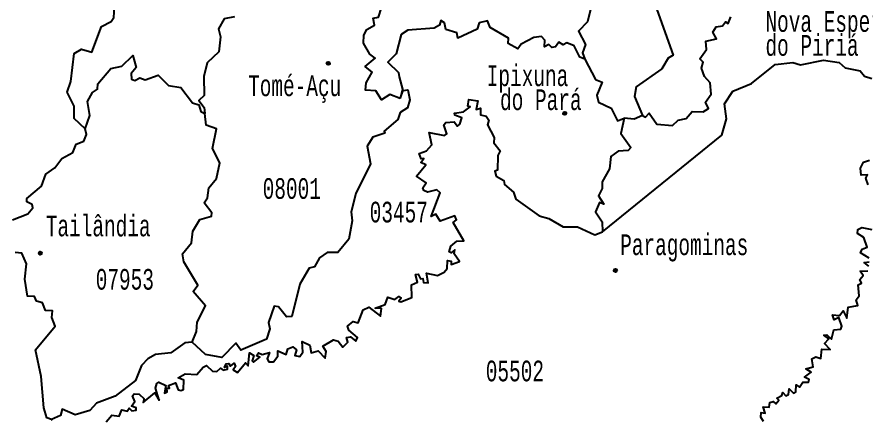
# Model space of a CAD drawing. Header units: millimetres. Extents: x 9851 to 10267, y 23387 to 23778.
# Drawn here: x 10100.57 to 10124.22, y 23690.68 to 23701.9 of the extents above; entities that cross this region are included whole.
import ezdxf
from ezdxf.enums import TextEntityAlignment as Align

# ---------------------------------------------------------------- set-up
doc = ezdxf.new("R2010")
doc.units = ezdxf.units.MM
doc.layers.add('3', color=7, linetype='Continuous')
doc.styles.add('MONOTXT', font='MONOTXT', dxfattribs={"height": 0.2})

# ---------------------------------------------------------------- blocks, each defined once
blk = doc.blocks.new('SEDE')
at = {"layer": '3', "color": 7, "linetype": 'Continuous'}
blk.add_circle((0, 0), 0.00451, dxfattribs=at)

msp = doc.modelspace()

# ---------------------------------------------------------------- linework, layer by layer
at = {"color": 7, "linetype": 'Continuous'}
msp.add_line((10101.552, 23690.667), (10101.532, 23690.692), dxfattribs=at)
for points in [[(10115.647, 23703.497), (10115.609, 23702.952), (10115.838, 23702.708), (10116.18, 23702.638), (10116.513, 23702.357), (10116.527, 23702.103), (10116.438, 23701.764), (10116.19, 23701.504), (10116.385, 23701.126), (10116.302, 23700.894), (10116.364, 23700.723)], [(10111.236, 23699.626), (10110.942, 23699.737), (10110.711, 23699.592), (10110.553, 23699.839), (10110.266, 23699.859), (10110.288, 23700.063), (10110.451, 23700.361), (10110.263, 23700.517), (10110.539, 23700.747), (10110.384, 23700.861), (10110.211, 23701.164), (10110.222, 23701.393), (10110.301, 23701.546), (10110.515, 23701.67), (10110.48, 23701.864), (10110.632, 23701.89), (10110.717, 23702.148), (10110.87, 23702.204), (10110.785, 23702.528), (10111.085, 23702.579)], [(10102.474, 23698.782), (10102.164, 23699.066), (10102.163, 23699.415), (10101.972, 23699.798), (10102.072, 23700.103), (10102.164, 23700.88), (10102.367, 23701), (10102.659, 23700.916), (10102.922, 23701.628), (10103.198, 23701.773), (10103.272, 23701.883), (10103.291, 23702.182)], [(10118.367, 23702.108), (10118.822, 23700.831), (10118.689, 23700.75), (10118.51, 23700.45), (10117.795, 23699.947), (10117.751, 23699.684), (10117.974, 23699.155)], [(10106.622, 23701.897), (10106.341, 23701.845), (10106.18, 23701.565), (10106.238, 23701.347), (10106.187, 23700.927), (10105.866, 23700.617), (10105.77, 23700.235), (10105.785, 23699.713), (10105.628, 23699.566), (10105.782, 23699.378), (10105.803, 23699.207)], [(10116.364, 23700.723), (10116.23, 23700.777), (10116.076, 23701.096), (10115.867, 23701.175), (10115.762, 23701.119), (10115.646, 23701.191), (10115.554, 23701.062), (10115.447, 23701.048), (10115.364, 23701.126), (10115.248, 23701.063), (10115.255, 23701.248), (10115.166, 23701.349), (10114.95, 23701.323), (10114.599, 23701.134), (10114.506, 23701.007), (10114.239, 23701.161), (10114.242, 23701.305), (10113.733, 23701.6), (10113.662, 23701.785), (10113.432, 23701.736), (10113.376, 23701.557), (10112.835, 23701.309), (10112.808, 23701.458), (10112.502, 23701.547), (10112.461, 23701.732), (10112.367, 23701.799), (10112.327, 23701.663), (10112.182, 23701.585), (10111.448, 23701.531), (10111.259, 23701.411), (10111.119, 23700.866), (10110.888, 23700.636), (10111.188, 23700.353), (10111.208, 23700.231), (10111.297, 23699.882), (10111.236, 23699.626)], [(10117.974, 23699.155), (10118.052, 23699.11), (10118.159, 23699.219), (10118.372, 23698.911), (10118.809, 23698.879), (10118.963, 23699.022), (10119.187, 23699.069), (10119.352, 23699.266), (10119.655, 23699.259), (10119.811, 23699.348), (10119.727, 23699.523), (10119.878, 23699.75), (10119.857, 23700.064), (10119.692, 23700.238), (10119.609, 23700.468), (10119.658, 23700.641), (10119.568, 23700.728), (10119.749, 23700.994), (10119.731, 23701.221), (10120.031, 23701.287), (10119.927, 23701.472), (10120.02, 23701.625), (10120.201, 23701.651), (10120.284, 23701.764), (10120.356, 23701.715), (10120.425, 23701.896)], [(10102.474, 23698.782), (10102.601, 23699.156), (10102.534, 23699.542), (10102.672, 23699.792), (10102.817, 23699.888), (10102.822, 23700.031), (10103.184, 23700.465), (10103.492, 23700.53), (10103.792, 23700.819), (10103.888, 23700.493), (10103.748, 23700.32), (10103.756, 23700.161), (10103.849, 23700.128), (10103.99, 23700.198), (10104.144, 23700.145), (10104.502, 23700.275), (10104.786, 23699.984), (10105.13, 23699.93), (10105.459, 23699.508), (10105.631, 23699.45), (10105.686, 23699.263), (10105.803, 23699.207)], [(10116.364, 23700.723), (10116.669, 23700.151), (10116.848, 23700.083), (10116.702, 23699.717), (10116.752, 23699.527), (10117.105, 23699.358), (10117.28, 23699), (10117.463, 23699.074)], [(10116.859, 23695.919), (10120.183, 23698.609), (10120.304, 23699.059), (10120.255, 23699.477), (10120.485, 23699.826), (10121.002, 23700.045), (10121.664, 23700.574), (10122.156, 23700.625), (10122.364, 23700.561), (10123.01, 23700.691), (10123.446, 23700.631), (10123.611, 23700.484), (10124.03, 23700.393), (10124.144, 23700.25), (10124.348, 23700.182)], [(10111.236, 23699.626), (10111.311, 23699.849), (10111.447, 23699.868), (10111.497, 23699.592), (10111.437, 23699.366), (10111.234, 23699.234), (10111.169, 23699.044), (10110.785, 23698.718), (10110.803, 23698.663), (10110.47, 23698.551), (10110.312, 23698.3), (10110.405, 23697.807), (10109.997, 23696.984), (10109.872, 23696.467), (10109.901, 23696.219), (10109.804, 23695.709), (10109.495, 23695.342), (10109.203, 23695.342), (10108.984, 23695.187), (10108.847, 23694.943), (10108.701, 23694.907), (10108.442, 23694.462), (10108.221, 23693.553), (10108.075, 23693.544), (10107.845, 23693.826), (10107.73, 23693.849), (10107.567, 23693.392), (10107.607, 23693.214), (10107.511, 23692.926), (10106.798, 23692.624), (10106.657, 23692.819), (10106.273, 23692.42), (10105.821, 23692.497), (10105.451, 23692.84)], [(10103.058, 23690.625), (10103.212, 23690.81), (10103.42, 23690.785), (10103.488, 23690.957), (10103.641, 23690.922), (10103.694, 23691.008), (10103.766, 23690.929), (10103.888, 23690.954), (10103.89, 23691.018), (10103.755, 23691.058), (10103.853, 23691.189), (10103.789, 23691.346), (10103.832, 23691.409), (10103.97, 23691.395), (10104.11, 23691.269), (10104.084, 23691.168), (10104.412, 23691.433), (10104.526, 23691.227), (10104.426, 23691.562), (10104.467, 23691.697), (10104.521, 23691.733), (10104.711, 23691.641), (10104.674, 23691.421), (10104.753, 23691.463), (10104.744, 23691.562), (10104.818, 23691.563), (10104.785, 23691.633), (10104.981, 23691.709), (10105.058, 23691.515), (10105.131, 23691.495), (10105.21, 23691.526), (10105.212, 23691.781), (10105.053, 23691.846), (10105.254, 23691.959), (10105.579, 23691.945), (10105.752, 23692.149), (10105.842, 23692.19), (10106.014, 23692.038), (10106.129, 23692.027), (10106.237, 23692.122), (10106.306, 23692.061), (10106.43, 23692.096), (10106.427, 23692.175), (10106.345, 23692.138), (10106.39, 23692.243), (10106.467, 23692.253), (10106.513, 23692.175), (10106.613, 23692.254), (10106.651, 23692.169), (10106.589, 23692.07), (10106.705, 23691.997), (10106.926, 23692.266), (10107.007, 23692.185), (10107.039, 23692.547), (10107.158, 23692.468), (10107.112, 23692.326), (10107.157, 23692.29), (10107.33, 23692.426), (10107.237, 23692.462), (10107.287, 23692.542), (10107.393, 23692.5), (10107.598, 23692.554), (10107.532, 23692.383), (10107.578, 23692.3), (10107.71, 23692.291), (10107.826, 23692.45), (10107.83, 23692.606), (10108.058, 23692.496), (10108.103, 23692.66), (10108.244, 23692.715), (10108.346, 23692.629), (10108.298, 23692.471), (10108.444, 23692.446), (10108.527, 23692.569), (10108.508, 23692.857), (10108.715, 23692.755), (10108.758, 23692.546), (10108.952, 23692.599), (10109.144, 23692.401), (10109.175, 23692.587), (10109.077, 23692.729), (10109.38, 23692.906), (10109.503, 23692.874), (10109.635, 23692.708), (10109.776, 23692.839), (10109.737, 23692.976), (10109.855, 23692.992), (10109.996, 23692.871), (10110.046, 23692.974), (10109.806, 23693.178), (10109.77, 23693.288), (10109.922, 23693.418), (10110.066, 23693.38), (10110.2, 23693.744), (10110.362, 23693.819), (10110.689, 23693.567), (10110.717, 23693.78), (10110.537, 23693.786), (10110.812, 23693.893), (10110.891, 23694.099), (10111.085, 23694.031), (10111.199, 23694.112), (10111.262, 23694.07), (10111.191, 23693.986), (10111.252, 23693.962), (10111.557, 23694.089), (10111.549, 23694.443), (10111.715, 23694.515), (10111.658, 23694.727), (10111.733, 23694.736), (10111.795, 23694.603), (10111.86, 23694.611), (10111.88, 23694.502), (10112.011, 23694.494), (10111.961, 23694.762), (10112.271, 23694.703), (10112.454, 23694.789), (10112.543, 23694.891), (10112.546, 23695.12), (10112.646, 23695.101), (10112.653, 23695.007), (10112.879, 23695.085), (10112.732, 23695.3), (10112.748, 23695.417), (10112.646, 23695.33), (10112.596, 23695.361), (10112.645, 23695.519), (10112.807, 23695.651), (10113.003, 23695.664), (10112.704, 23696.171), (10112.803, 23696.246), (10112.754, 23696.36), (10112.343, 23696.211), (10112.22, 23696.408), (10112.098, 23696.337), (10112.346, 23697), (10112.249, 23697.085), (10111.99, 23697.017), (10111.889, 23697.064), (10111.86, 23697.136), (10111.953, 23697.281), (10111.689, 23697.464), (10111.949, 23697.784), (10111.809, 23697.843), (10111.889, 23697.956), (10111.82, 23697.944), (10111.76, 23698.095), (10111.96, 23698.171), (10112.11, 23698.339), (10112.042, 23698.679), (10112.469, 23698.596), (10112.529, 23698.643), (10112.45, 23698.894), (10112.501, 23698.957), (10112.73, 23698.98), (10112.822, 23698.858), (10112.894, 23698.907), (10112.943, 23699.092), (10112.749, 23699.16), (10112.744, 23699.222), (10112.997, 23699.251), (10113.179, 23699.39), (10113.118, 23699.409), (10113.14, 23699.599), (10113.389, 23699.562), (10113.342, 23699.318), (10113.462, 23699.353), (10113.467, 23699.171), (10113.622, 23699.133), (10113.697, 23699.019), (10113.66, 23698.894), (10113.846, 23698.542), (10113.84, 23698.395), (10114.017, 23698.168), (10113.948, 23698.035), (10113.935, 23697.629), (10113.863, 23697.599), (10113.905, 23697.46), (10114.117, 23697.348), (10114.13, 23697.231), (10114.381, 23697.019), (10114.448, 23696.825), (10115.097, 23696.361), (10115.367, 23696.288), (10115.769, 23696.053), (10116.161, 23696.05), (10116.644, 23695.833), (10116.859, 23695.919)], [(10105.451, 23692.84), (10105.571, 23693.139), (10105.584, 23693.396), (10105.818, 23693.85), (10105.472, 23694.253), (10105.6, 23694.431), (10105.218, 23695.081), (10105.179, 23695.305), (10105.427, 23695.607), (10105.465, 23695.936), (10105.662, 23696.259), (10105.984, 23696.347), (10105.993, 23696.439), (10105.778, 23696.724), (10105.873, 23696.862), (10105.913, 23697.137), (10106.122, 23697.397), (10106.218, 23697.833), (10106.011, 23698.238), (10106.123, 23698.784), (10105.836, 23698.882), (10105.803, 23699.207)], [(10117.974, 23699.155), (10117.736, 23699.054), (10117.463, 23699.074)], [(10117.463, 23699.074), (10117.369, 23698.656), (10117.647, 23698.266), (10117.574, 23698.182), (10117.299, 23698.161), (10117.094, 23698.01), (10117.057, 23697.672), (10116.848, 23697.305), (10116.847, 23697.118), (10116.752, 23696.92), (10116.896, 23696.687), (10116.773, 23696.73), (10116.669, 23696.471), (10116.852, 23696.19), (10116.859, 23695.919)], [(10100.452, 23696.246), (10100.875, 23696.417), (10101.012, 23696.587), (10100.993, 23696.676), (10100.846, 23696.753), (10100.845, 23696.838), (10101.255, 23697.182), (10101.381, 23697.518), (10101.628, 23697.699), (10101.82, 23697.959), (10102.132, 23698.124), (10102.221, 23698.352), (10102.429, 23698.435), (10102.512, 23698.621), (10102.474, 23698.782)], [(10124.248, 23697.227), (10124.186, 23697.408), (10124.228, 23697.502), (10124.054, 23697.489), (10124.037, 23697.687), (10124.117, 23697.855), (10124.287, 23697.906)], [(10124.276, 23695.18), (10124.04, 23695.326), (10124.083, 23695.436), (10124.218, 23695.486), (10124.131, 23695.754), (10123.949, 23695.872), (10123.96, 23695.979), (10124.07, 23696.039), (10124.348, 23695.984)], [(10101.532, 23690.692), (10101.405, 23690.74), (10101.317, 23691.011), (10101.248, 23691.886), (10101.087, 23692.628), (10101.638, 23693.284), (10101.544, 23693.526), (10101.563, 23693.716), (10101.371, 23693.724), (10101.287, 23693.935), (10101.117, 23693.989), (10101.059, 23694.111), (10100.869, 23694.128), (10100.788, 23694.595), (10100.837, 23695.021), (10100.707, 23695.316), (10100.525, 23695.343)], [(10124.266, 23694.961), (10124.138, 23695.065), (10124.277, 23695.079)], [(10121.338, 23690.637), (10121.26, 23690.751), (10121.275, 23690.885), (10121.385, 23690.864), (10121.332, 23691.044), (10121.494, 23691.03), (10121.515, 23691.16), (10121.605, 23691.19), (10121.682, 23691.125), (10121.764, 23691.226), (10121.712, 23691.287), (10121.851, 23691.356), (10121.877, 23691.443), (10121.962, 23691.348), (10122.035, 23691.383), (10122.051, 23691.544), (10122.175, 23691.421), (10122.24, 23691.458), (10122.248, 23691.651), (10122.339, 23691.588), (10122.435, 23691.725), (10122.592, 23691.73), (10122.612, 23691.8), (10122.478, 23691.871), (10122.661, 23692.004), (10122.516, 23692.105), (10122.716, 23692.159), (10122.682, 23692.378), (10122.796, 23692.434), (10122.934, 23692.388), (10122.963, 23692.647), (10123.195, 23692.636), (10123.035, 23692.806), (10123.155, 23692.932), (10123.019, 23693.039), (10123.1, 23693.047), (10123.232, 23692.924), (10123.29, 23693.185), (10123.488, 23693.208), (10123.519, 23693.285), (10123.432, 23693.533), (10123.302, 23693.462), (10123.26, 23693.606), (10123.45, 23693.583), (10123.554, 23693.712), (10123.651, 23693.513), (10123.688, 23693.815), (10123.958, 23693.861), (10123.913, 23694.022), (10124, 23694.134), (10123.967, 23694.441), (10124.065, 23694.486), (10124.014, 23694.592), (10124.112, 23694.697), (10124.03, 23694.824), (10124.235, 23694.832)], [(10105.451, 23692.84), (10105.239, 23692.824), (10104.85, 23692.542), (10104.428, 23692.501), (10104.213, 23692.383), (10104.04, 23692.193), (10103.873, 23691.777), (10103.302, 23691.339), (10102.788, 23691.142), (10102.6, 23690.94), (10102.195, 23690.823), (10101.835, 23690.977), (10101.781, 23690.802), (10101.532, 23690.692)]]:
    msp.add_lwpolyline(points, dxfattribs=at)
for p in [(10109.23, 23700.605), (10115.81, 23699.213), (10101.222, 23695.321), (10117.219, 23694.841)]:
    msp.add_point(p, dxfattribs=at)

# ---------------------------------------------------------------- block references
for p, xscale, yscale, zscale, rotation in [((10109.23, 23700.605), 10.00001248798367, 10.00001248798367, 10, 0.2633368546243607), ((10115.81, 23699.213), 10.00001659354002, 10.00001659354002, 10, 0.2684060823133436), ((10101.222, 23695.321), 10.00000000000001, 10.00000000000001, 10.00000000000001, 0.3017575611954205), ((10117.219, 23694.841), 10, 10, 10, 0.3065599778627595)]:
    msp.add_blockref('SEDE', p, dxfattribs=dict(at, xscale=xscale, yscale=yscale, zscale=zscale, rotation=rotation))

# ---------------------------------------------------------------- texts
at = {"color": 7, "linetype": 'Continuous', "style": 'MONOTXT', "width": 0.650001}
for s, p in [('Nova Esperan%%231a ', (10121.392, 23702.058)), ('do Piri%%225', (10121.392, 23701.392))]:
    msp.add_text(s, height=0.57587, rotation=359.9983, dxfattribs=at).set_placement(p, align=Align.TOP_LEFT)
at = {"color": 7, "linetype": 'Continuous', "style": 'MONOTXT', "width": 0.649998}
for s, height, p in [('Ipixuna ', 0.5763, (10116.233, 23700.547)), ('do Par%%225', 0.57626, (10116.279, 23699.881))]:
    msp.add_text(s, height=height, rotation=359.9983, dxfattribs=at).set_placement(p, align=Align.TOP_RIGHT)
at = {"color": 7, "linetype": 'Continuous', "style": 'MONOTXT', "width": 0.650003}
msp.add_text('Tom%%233-A%%231u', height=0.57544, dxfattribs=at).set_placement((10109.593, 23700.268), align=Align.TOP_RIGHT)
at = {"color": 7, "linetype": 'Continuous', "style": 'MONOTXT'}
for s, height, width, p in [('08001', 0.5756, 0.649999, (10108.217, 23697.121)), ('03457', 0.5756, 0.650003, (10111.193, 23696.464)), ('07953', 0.5757, 0.65, (10103.574, 23694.593)), ('05502', 0.5759, 0.650002, (10114.423, 23692.041))]:
    msp.add_text(s, height=height, dxfattribs=dict(at, width=width)).set_placement(p, align=Align.MIDDLE)
for s, height, width, p in [('Tail%%226ndia', 0.57565, 0.649996, (10101.376, 23695.789)), ('Paragominas', 0.57568, 0.650002, (10117.352, 23695.267))]:
    msp.add_text(s, height=height, dxfattribs=dict(at, width=width)).set_placement(p)

doc.saveas('drawing.dxf')
